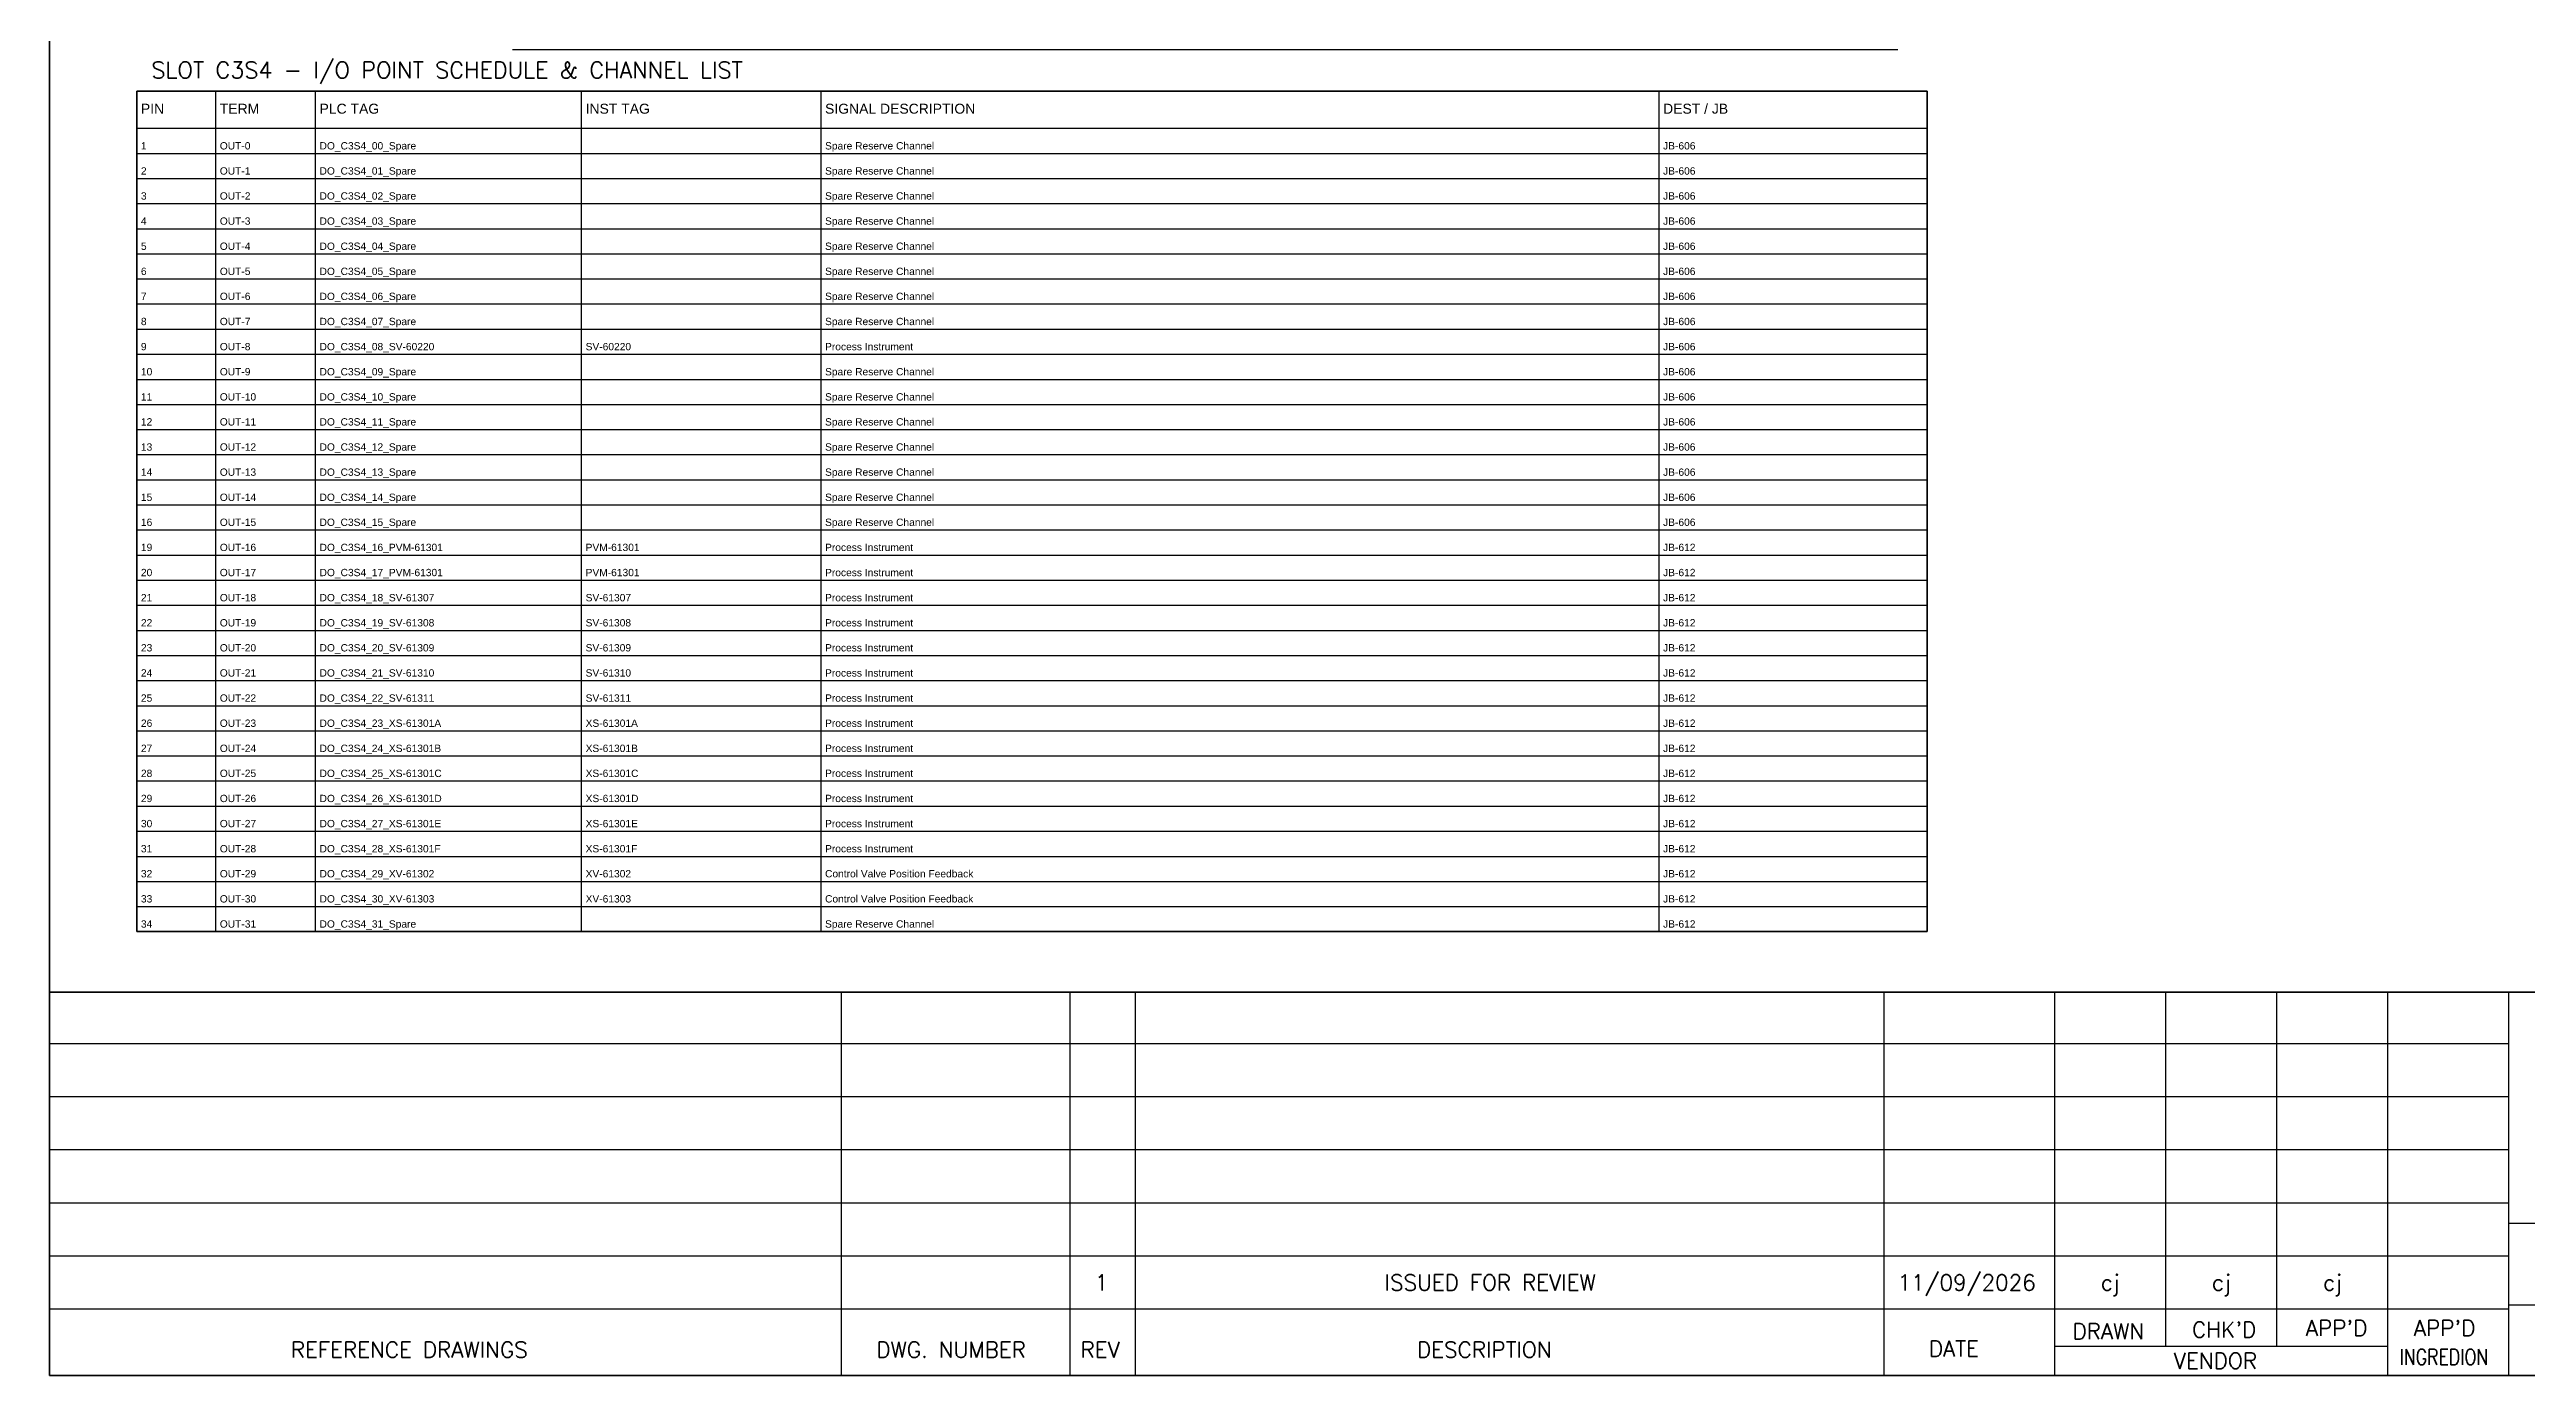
# Model space of a CAD drawing. Header units: millimetres. Extents: x 0 to 54213, y 0 to 2820.
# Drawn here: x 16773 to 18635, y 0 to 997 of the extents above; entities that cross this region are included whole.
import ezdxf
from ezdxf.enums import TextEntityAlignment as Align

# ---------------------------------------------------------------- set-up
doc = ezdxf.new("R2010")
doc.units = ezdxf.units.MM
for name, color, linetype in [('GT_1', 9, 'Continuous'), ('HELPPOINT', 7, 'Continuous'), ('MEMBER', 7, 'Continuous')]:
    doc.layers.add(name, color=color, linetype=linetype)
doc.layers.add('IE-WIRE', color=7, linetype='Continuous', lineweight=25)
doc.styles.add('ROMANS', font='romans.shx', dxfattribs={"width": 0.85, "height": 25})
doc.styles.get("Standard").update_dxf_attribs({"font": 'arial.ttf'})

msp = doc.modelspace()

# ---------------------------------------------------------------- linework, layer by layer
at = {"color": 7}
for p, q in [((16898.2, 333.8), (16898.2, 965.9)), ((16973.2, 333.8), (16973.2, 965.9)), ((17173.2, 333.8), (17173.2, 965.9)), ((17353.2, 333.8), (17353.2, 965.9)), ((17983.2, 333.8), (17983.2, 965.9)), ((16838.9, 937.9), (18184.7, 937.9))]:
    msp.add_line(p, q, dxfattribs=at)
at = {"color": 8}
for p, q in [((16838.9, 919), (18184.7, 919)), ((16838.9, 900.1), (18184.7, 900.1)), ((16838.9, 881.3), (18184.7, 881.3)), ((16838.9, 862.4), (18184.7, 862.4)), ((16838.9, 843.5), (18184.7, 843.5)), ((16838.9, 824.6), (18184.7, 824.6)), ((16838.9, 805.8), (18184.7, 805.8)), ((16838.9, 786.9), (18184.7, 786.9)), ((16838.9, 768), (18184.7, 768)), ((16838.9, 749.1), (18184.7, 749.1)), ((16838.9, 730.2), (18184.7, 730.2)), ((16838.9, 711.4), (18184.7, 711.4)), ((16838.9, 692.5), (18184.7, 692.5)), ((16838.9, 673.6), (18184.7, 673.6)), ((16838.9, 654.7), (18184.7, 654.7)), ((16838.9, 635.9), (18184.7, 635.9)), ((16838.9, 617), (18184.7, 617)), ((16838.9, 598.1), (18184.7, 598.1)), ((16838.9, 579.2), (18184.7, 579.2)), ((16838.9, 560.3), (18184.7, 560.3)), ((16838.9, 541.5), (18184.7, 541.5)), ((16838.9, 522.6), (18184.7, 522.6)), ((16838.9, 503.7), (18184.7, 503.7)), ((16838.9, 484.8), (18184.7, 484.8)), ((16838.9, 465.9), (18184.7, 465.9)), ((16838.9, 447.1), (18184.7, 447.1)), ((16838.9, 428.2), (18184.7, 428.2)), ((16838.9, 409.3), (18184.7, 409.3)), ((16838.9, 390.4), (18184.7, 390.4)), ((16838.9, 371.6), (18184.7, 371.6)), ((16838.9, 352.7), (18184.7, 352.7))]:
    msp.add_line(p, q, dxfattribs=at)
msp.add_lwpolyline([(16838.9, 965.9), (18184.7, 965.9), (18184.7, 333.8), (16838.9, 333.8)], close=True)
at = {"color": 7}
msp.add_lwpolyline([(16838.9, 333.8), (18184.7, 333.8), (18184.7, 965.9), (16838.9, 965.9), (16838.9, 333.8)], dxfattribs=at)
at = {"layer": 'GT_1', "color": 4}
for p, q in [((17368.6, 0), (17368.6, 288.2)), ((17540.5, 0), (17540.5, 288.2)), ((17589.6, 0), (17589.6, 288.2)), ((18152.3, 0), (18152.3, 288.2)), ((18280.6, 0), (18280.6, 288.2)), ((18364.2, 21.8), (18364.2, 288.2)), ((18447.7, 21.8), (18447.7, 288.2)), ((18531, 0), (18531, 288.2)), ((18622, 0), (18622, 288.2)), ((18622, 249.3), (16773.2, 249.3)), ((18622, 209.5), (16773.2, 209.5)), ((18622, 169.6), (16773.2, 169.6)), ((18622, 129.7), (16773.2, 129.7)), ((19409, 114.3), (18622, 114.3)), ((18622, 89.7), (16773.2, 89.7)), ((18621.9, 49.8), (16773.2, 49.8)), ((19409, 52.9), (18622, 52.9)), ((18531, 21.8), (18280.6, 21.8))]:
    msp.add_line(p, q, dxfattribs=at)
at = {"layer": 'HELPPOINT', "color": 4, "lineweight": 35}
for p, q in [((16773.2, 0), (16773.2, 2704.2)), ((16773.2, 0), (16773.2, 2704.2)), ((20666.5, 0), (16773.2, 0)), ((20666.5, 0), (16773.2, 0))]:
    msp.add_line(p, q, dxfattribs=at)
at = {"layer": 'IE-WIRE', "color": 4}
msp.add_line((17121.3, 997.2), (18162.6, 997.2), dxfattribs=at)
at = {"layer": 'MEMBER', "color": 4, "lineweight": 35}
msp.add_line((16773.2, 288.2), (20666.5, 288.2), dxfattribs=at)
msp.add_line((16773.2, 288.2), (20666.5, 288.2), dxfattribs=at)

# ---------------------------------------------------------------- texts
at = {"color": 3}
for s, p in [('PIN', (16841.9, 948.9)), ('TERM', (16901.2, 948.9)), ('PLC TAG', (16976.2, 948.9)), ('INST TAG', (17176.2, 948.9)), ('SIGNAL DESCRIPTION', (17356.2, 948.9)), ('DEST / JB', (17986.2, 948.9))]:
    msp.add_text(s, height=7.5, dxfattribs=at).set_placement(p)
at = {"color": 7}
for s, p in [('1', (16841.9, 922)), ('OUT-0', (16901.2, 922)), ('DO_C3S4_00_Spare', (16976.2, 922)), ('Spare Reserve Channel', (17356.2, 922)), ('JB-606', (17986.2, 922)), ('2', (16841.9, 903.1)), ('OUT-1', (16901.2, 903.1)), ('DO_C3S4_01_Spare', (16976.2, 903.1)), ('Spare Reserve Channel', (17356.2, 903.1)), ('JB-606', (17986.2, 903.1)), ('3', (16841.9, 884.3)), ('OUT-2', (16901.2, 884.3)), ('DO_C3S4_02_Spare', (16976.2, 884.3)), ('Spare Reserve Channel', (17356.2, 884.3)), ('JB-606', (17986.2, 884.3)), ('4', (16841.9, 865.4)), ('OUT-3', (16901.2, 865.4)), ('DO_C3S4_03_Spare', (16976.2, 865.4)), ('Spare Reserve Channel', (17356.2, 865.4)), ('JB-606', (17986.2, 865.4)), ('5', (16841.9, 846.5)), ('OUT-4', (16901.2, 846.5)), ('DO_C3S4_04_Spare', (16976.2, 846.5)), ('Spare Reserve Channel', (17356.2, 846.5)), ('JB-606', (17986.2, 846.5)), ('6', (16841.9, 827.6)), ('OUT-5', (16901.2, 827.6)), ('DO_C3S4_05_Spare', (16976.2, 827.6)), ('Spare Reserve Channel', (17356.2, 827.6)), ('JB-606', (17986.2, 827.6)), ('7', (16841.9, 808.8)), ('OUT-6', (16901.2, 808.8)), ('DO_C3S4_06_Spare', (16976.2, 808.8)), ('Spare Reserve Channel', (17356.2, 808.8)), ('JB-606', (17986.2, 808.8)), ('8', (16841.9, 789.9)), ('OUT-7', (16901.2, 789.9)), ('DO_C3S4_07_Spare', (16976.2, 789.9)), ('Spare Reserve Channel', (17356.2, 789.9)), ('JB-606', (17986.2, 789.9)), ('9', (16841.9, 771)), ('OUT-8', (16901.2, 771)), ('DO_C3S4_08_SV-60220', (16976.2, 771)), ('SV-60220', (17176.2, 771)), ('Process Instrument', (17356.2, 771)), ('JB-606', (17986.2, 771)), ('10', (16841.9, 752.1)), ('OUT-9', (16901.2, 752.1)), ('DO_C3S4_09_Spare', (16976.2, 752.1)), ('Spare Reserve Channel', (17356.2, 752.1)), ('JB-606', (17986.2, 752.1)), ('11', (16841.9, 733.2)), ('OUT-10', (16901.2, 733.2)), ('DO_C3S4_10_Spare', (16976.2, 733.2)), ('Spare Reserve Channel', (17356.2, 733.2)), ('JB-606', (17986.2, 733.2)), ('12', (16841.9, 714.4)), ('OUT-11', (16901.2, 714.4)), ('DO_C3S4_11_Spare', (16976.2, 714.4)), ('Spare Reserve Channel', (17356.2, 714.4)), ('JB-606', (17986.2, 714.4)), ('13', (16841.9, 695.5)), ('OUT-12', (16901.2, 695.5)), ('DO_C3S4_12_Spare', (16976.2, 695.5)), ('Spare Reserve Channel', (17356.2, 695.5)), ('JB-606', (17986.2, 695.5)), ('14', (16841.9, 676.6)), ('OUT-13', (16901.2, 676.6)), ('DO_C3S4_13_Spare', (16976.2, 676.6)), ('Spare Reserve Channel', (17356.2, 676.6)), ('JB-606', (17986.2, 676.6)), ('15', (16841.9, 657.7)), ('OUT-14', (16901.2, 657.7)), ('DO_C3S4_14_Spare', (16976.2, 657.7)), ('Spare Reserve Channel', (17356.2, 657.7)), ('JB-606', (17986.2, 657.7)), ('16', (16841.9, 638.9)), ('OUT-15', (16901.2, 638.9)), ('DO_C3S4_15_Spare', (16976.2, 638.9)), ('Spare Reserve Channel', (17356.2, 638.9)), ('JB-606', (17986.2, 638.9)), ('19', (16841.9, 620)), ('OUT-16', (16901.2, 620)), ('DO_C3S4_16_PVM-61301', (16976.2, 620)), ('PVM-61301', (17176.2, 620)), ('Process Instrument', (17356.2, 620)), ('JB-612', (17986.2, 620)), ('20', (16841.9, 601.1)), ('OUT-17', (16901.2, 601.1)), ('DO_C3S4_17_PVM-61301', (16976.2, 601.1)), ('PVM-61301', (17176.2, 601.1)), ('Process Instrument', (17356.2, 601.1)), ('JB-612', (17986.2, 601.1)), ('21', (16841.9, 582.2)), ('OUT-18', (16901.2, 582.2)), ('DO_C3S4_18_SV-61307', (16976.2, 582.2)), ('SV-61307', (17176.2, 582.2)), ('Process Instrument', (17356.2, 582.2)), ('JB-612', (17986.2, 582.2)), ('22', (16841.9, 563.3)), ('OUT-19', (16901.2, 563.3)), ('DO_C3S4_19_SV-61308', (16976.2, 563.3)), ('SV-61308', (17176.2, 563.3)), ('Process Instrument', (17356.2, 563.3)), ('JB-612', (17986.2, 563.3)), ('23', (16841.9, 544.5)), ('OUT-20', (16901.2, 544.5)), ('DO_C3S4_20_SV-61309', (16976.2, 544.5)), ('SV-61309', (17176.2, 544.5)), ('Process Instrument', (17356.2, 544.5)), ('JB-612', (17986.2, 544.5)), ('24', (16841.9, 525.6)), ('OUT-21', (16901.2, 525.6)), ('DO_C3S4_21_SV-61310', (16976.2, 525.6)), ('SV-61310', (17176.2, 525.6)), ('Process Instrument', (17356.2, 525.6)), ('JB-612', (17986.2, 525.6)), ('25', (16841.9, 506.7)), ('OUT-22', (16901.2, 506.7)), ('DO_C3S4_22_SV-61311', (16976.2, 506.7)), ('SV-61311', (17176.2, 506.7)), ('Process Instrument', (17356.2, 506.7)), ('JB-612', (17986.2, 506.7)), ('26', (16841.9, 487.8)), ('OUT-23', (16901.2, 487.8)), ('DO_C3S4_23_XS-61301A', (16976.2, 487.8)), ('XS-61301A', (17176.2, 487.8)), ('Process Instrument', (17356.2, 487.8)), ('JB-612', (17986.2, 487.8)), ('27', (16841.9, 468.9)), ('OUT-24', (16901.2, 468.9)), ('DO_C3S4_24_XS-61301B', (16976.2, 468.9)), ('XS-61301B', (17176.2, 468.9)), ('Process Instrument', (17356.2, 468.9)), ('JB-612', (17986.2, 468.9)), ('28', (16841.9, 450.1)), ('OUT-25', (16901.2, 450.1)), ('DO_C3S4_25_XS-61301C', (16976.2, 450.1)), ('XS-61301C', (17176.2, 450.1)), ('Process Instrument', (17356.2, 450.1)), ('JB-612', (17986.2, 450.1)), ('29', (16841.9, 431.2)), ('OUT-26', (16901.2, 431.2)), ('DO_C3S4_26_XS-61301D', (16976.2, 431.2)), ('XS-61301D', (17176.2, 431.2)), ('Process Instrument', (17356.2, 431.2)), ('JB-612', (17986.2, 431.2)), ('30', (16841.9, 412.3)), ('OUT-27', (16901.2, 412.3)), ('DO_C3S4_27_XS-61301E', (16976.2, 412.3)), ('XS-61301E', (17176.2, 412.3)), ('Process Instrument', (17356.2, 412.3)), ('JB-612', (17986.2, 412.3)), ('31', (16841.9, 393.4)), ('OUT-28', (16901.2, 393.4)), ('DO_C3S4_28_XS-61301F', (16976.2, 393.4)), ('XS-61301F', (17176.2, 393.4)), ('Process Instrument', (17356.2, 393.4)), ('JB-612', (17986.2, 393.4)), ('32', (16841.9, 374.6)), ('OUT-29', (16901.2, 374.6)), ('DO_C3S4_29_XV-61302', (16976.2, 374.6)), ('XV-61302', (17176.2, 374.6)), ('Control Valve Position Feedback', (17356.2, 374.6)), ('JB-612', (17986.2, 374.6)), ('33', (16841.9, 355.7)), ('OUT-30', (16901.2, 355.7)), ('DO_C3S4_30_XV-61303', (16976.2, 355.7)), ('XV-61303', (17176.2, 355.7)), ('Control Valve Position Feedback', (17356.2, 355.7)), ('JB-612', (17986.2, 355.7)), ('34', (16841.9, 336.8)), ('OUT-31', (16901.2, 336.8)), ('DO_C3S4_31_Spare', (16976.2, 336.8)), ('Spare Reserve Channel', (17356.2, 336.8)), ('JB-612', (17986.2, 336.8))]:
    msp.add_text(s, height=5.5, dxfattribs=at).set_placement(p)
at = {"layer": 'MEMBER', "color": 4, "ltscale": 0.8, "style": 'ROMANS'}
for s, height, p in [('SLOT C3S4 - I/O POINT SCHEDULE & CHANNEL LIST', 12.35, (16849.8, 975.6)), ('DRAWN', 11.88, (18294, 27.3)), ("CHK'D", 11.88, (18383.8, 28.5)), ("APP'D", 11.88, (18469.4, 29.7)), ("APP'D", 11.88, (18550.6, 29.7)), ('REFERENCE DRAWINGS', 11.875, (16954.6, 13.4)), ('DWG. NUMBER', 11.875, (17394.8, 13.4)), ('REV', 11.88, (17548.3, 13.4)), ('DESCRIPTION', 11.875, (17801.2, 13.4)), ('DATE', 11.88, (18186, 14.2)), ('VENDOR', 11.88, (18370.1, 5.1))]:
    msp.add_text(s, height=height, dxfattribs=at).set_placement(p)
for s, height, p in [('1', 11.9, (17564.1, 69.9)), ('ISSUED FOR REVIEW', 11.875, (17856.2, 69.9)), ('11/09/2026', 11.88, (18214.4, 69.9)), ('cj', 11.88, (18322.3, 69.9)), ('cj', 11.88, (18405.9, 69.9)), ('cj', 11.88, (18489.4, 69.9))]:
    msp.add_text(s, height=height, dxfattribs=at).set_placement(p, align=Align.MIDDLE_CENTER)
at = {"layer": 'MEMBER', "color": 4, "ltscale": 0.8, "style": 'ROMANS', "width": 0.8}
msp.add_text('INGREDION', height=11.88, dxfattribs=at).set_placement((18539.8, 8))

doc.saveas('drawing.dxf')
